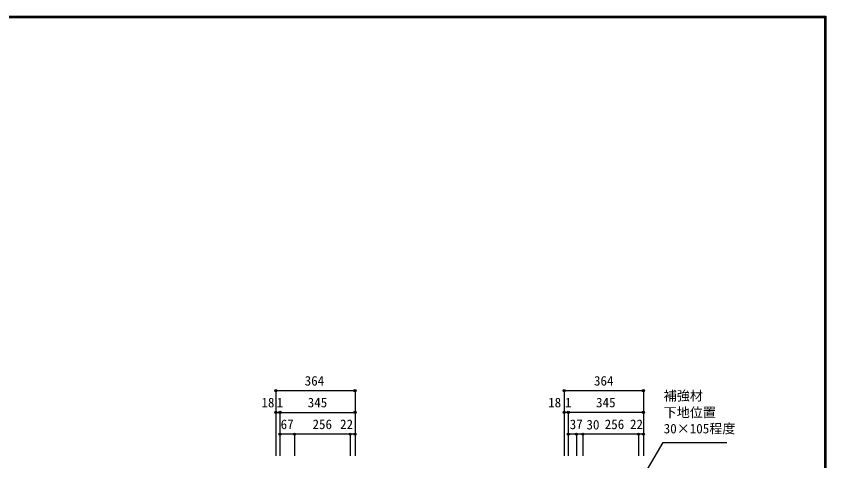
# Model space of a CAD drawing. Units: millimetres at full size, sheet at 1:20; some dimension numbers follow another scale. Extents: x -3893 to 3907, y -2871 to 2783.
# Drawn here: x 183 to 3907, y 740 to 2783 of the extents above; entities that cross this region are included whole.
import ezdxf
from ezdxf.enums import TextEntityAlignment as Align

# ---------------------------------------------------------------- set-up
doc = ezdxf.new("R2010")
doc.units = ezdxf.units.MM
doc.header["$LTSCALE"] = 20
doc.header["$PDMODE"] = 32
doc.header["$PDSIZE"] = 10
for name, color, linetype in [('0-A_文字', 7, 'Continuous'), ('0-B_寸法', 7, 'Continuous'), ('F-1_枠', 6, 'Continuous')]:
    doc.layers.add(name, color=color, linetype=linetype)
doc.styles.add('ＭＳ ゴシック', font='')
doc.styles.get('ＭＳ ゴシック').set_extended_font_data('MS Gothic')

msp = doc.modelspace()

# ---------------------------------------------------------------- linework, layer by layer
at = {"layer": '0-A_文字'}
msp.add_lwpolyline([(3080.88, 690.87), (3157.91, 824.29), (3450.93, 824.29)], dxfattribs=at)
at = {"layer": '0-B_寸法', "color": 4}
for p, q in [((1377.3, 1062.33), (1741.3, 1062.33)), ((1377.3, 1062.33), (1377.3, 762.33)), ((1741.3, 1062.33), (1741.3, 862.33)), ((2703.4, 1062.33), (2703.4, 962.33)), ((2703.4, 1062.33), (3067.4, 1062.33)), ((3067.4, 1062.33), (3067.4, 962.33)), ((1377.3, 962.33), (1741.3, 962.33)), ((1395.3, 962.33), (1395.3, 762.33)), ((1396.3, 962.33), (1396.3, 862.33)), ((2703.4, 962.33), (2703.4, 762.33)), ((2721.4, 962.33), (2703.4, 962.33)), ((2722.4, 962.33), (2721.4, 962.33)), ((2721.4, 962.33), (2721.4, 762.33)), ((2722.4, 962.33), (2722.4, 862.33)), ((3067.4, 962.33), (2722.4, 962.33)), ((3067.4, 962.33), (3067.4, 862.33)), ((1396.3, 862.33), (1396.3, 762.33)), ((1463.3, 862.33), (1396.3, 862.33)), ((1719.3, 862.33), (1463.3, 862.33)), ((1463.3, 862.33), (1463.3, 762.33)), ((1741.3, 862.33), (1719.3, 862.33)), ((1719.3, 862.33), (1719.3, 762.33)), ((1741.3, 862.33), (1741.3, 762.33)), ((2722.4, 862.33), (2722.4, 762.33)), ((2759.4, 862.33), (2722.4, 862.33)), ((2759.4, 862.33), (2759.4, 762.33)), ((2789.4, 862.33), (2759.4, 862.33)), ((2789.4, 862.33), (2789.4, 762.33)), ((3045.4, 862.33), (2789.4, 862.33)), ((3045.4, 862.33), (3045.4, 762.33)), ((3067.4, 862.33), (3045.4, 862.33)), ((3067.4, 862.33), (3067.4, 762.33))]:
    msp.add_line(p, q, dxfattribs=at)
at = {"layer": '0-B_寸法'}
for p in [(1377.3, 1062.33), (1741.3, 1062.33), (2703.4, 1062.33), (3067.4, 1062.33), (1377.3, 962.33), (1395.3, 962.33), (1396.3, 962.33), (1741.3, 962.33), (2703.4, 962.33), (2721.4, 962.33), (2722.4, 962.33), (3067.4, 962.33), (1396.3, 862.33), (1463.3, 862.33), (1719.3, 862.33), (1741.3, 862.33), (2722.4, 862.33), (2759.4, 862.33), (2789.4, 862.33), (3045.4, 862.33), (3067.4, 862.33)]:
    msp.add_point(p, dxfattribs=at)
at = {"layer": 'F-1_枠'}
for p, q in [((-3893.39, 2783.33), (3906.61, 2783.33)), ((-3893.39, 2780), (3906.61, 2780)), ((-3893.39, 2776.67), (3906.61, 2776.67)), ((3899.95, 2783.33), (3899.95, -2803.33)), ((3903.28, 2783.33), (3903.28, -2803.33)), ((3906.61, 2783.33), (3906.61, -2803.33))]:
    msp.add_line(p, q, dxfattribs=at)

# ---------------------------------------------------------------- texts
at = {"layer": '0-A_文字', "style": 'ＭＳ ゴシック'}
for s, p in [('補強材', (3161.14, 1003.7)), ('下地位置', (3161.14, 927.08)), ('30×105程度', (3161.14, 852.54))]:
    msp.add_text(s, height=43.99, dxfattribs=at).set_placement(p, align=Align.BOTTOM_LEFT)
at = {"layer": '0-B_寸法', "style": 'ＭＳ ゴシック'}
for s, p in [('364', (1509.8, 1072.33)), ('364', (2840.4, 1072.33)), ('18', (1310.89, 972.33)), ('1', (1380.8, 972.33)), ('345', (1523.8, 972.33)), ('18', (2629.63, 972.33)), ('1', (2706.9, 972.33)), ('345', (2849.9, 972.33)), ('67', (1399.3, 872.33)), ('256', (1545.8, 872.33)), ('22', (1672.59, 872.33)), ('37', (2728.75, 872.33)), ('30', (2805.74, 870.72)), ('256', (2889.75, 872.33)), ('22', (3005.97, 872.33))]:
    msp.add_text(s, height=43.99, dxfattribs=at).set_placement(p, align=Align.BOTTOM_LEFT)

doc.saveas('drawing.dxf')
